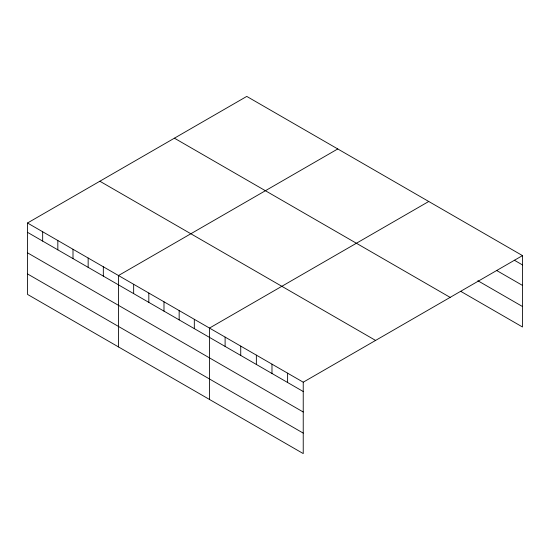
<?xml version="1.0" encoding="UTF-8"?>
<svg xmlns="http://www.w3.org/2000/svg" width="550" height="550" viewBox="0 0 550 550"><rect width="100%" height="100%" fill="white"/><g stroke="black" fill="none" stroke-linecap="round" stroke-linejoin="round"><path stroke-width="0.82" d="M27.5 223.004L303.236 382.195L303.236 453.585L27.5 294.394L27.5 223.004L246.764 96.415L522.5 255.606L522.5 326.996L460.742 291.342M337.762 148.947L118.491 275.536L118.491 346.926M428.752 201.479L209.481 328.075L209.481 399.465M303.236 382.195L522.5 255.606M514.319 260.212L522.5 264.935M496.457 270.38L522.5 285.416M477.861 280.741L522.5 306.515M174.412 138.188L450.141 297.378M99.859 181.232L375.588 340.423M27.5 232.334L303.236 391.524M27.5 252.814L303.236 412.005M27.5 273.914L303.236 433.111M287.609 373.175L287.609 382.504M271.982 364.155L271.982 373.484M256.355 355.135L256.355 364.464M240.735 346.115L240.735 355.444M225.108 337.095L225.108 346.424M194.322 319.316L194.322 328.646M179.156 310.558L179.156 319.887M163.989 301.806L163.989 311.135M148.823 293.047L148.823 302.376M133.657 284.295L133.657 293.624M103.324 266.784L103.324 276.114M88.158 258.026L88.158 267.355M72.999 249.274L72.999 258.603M57.833 240.515L57.833 249.844M42.666 231.763L42.666 241.093"/></g></svg>
